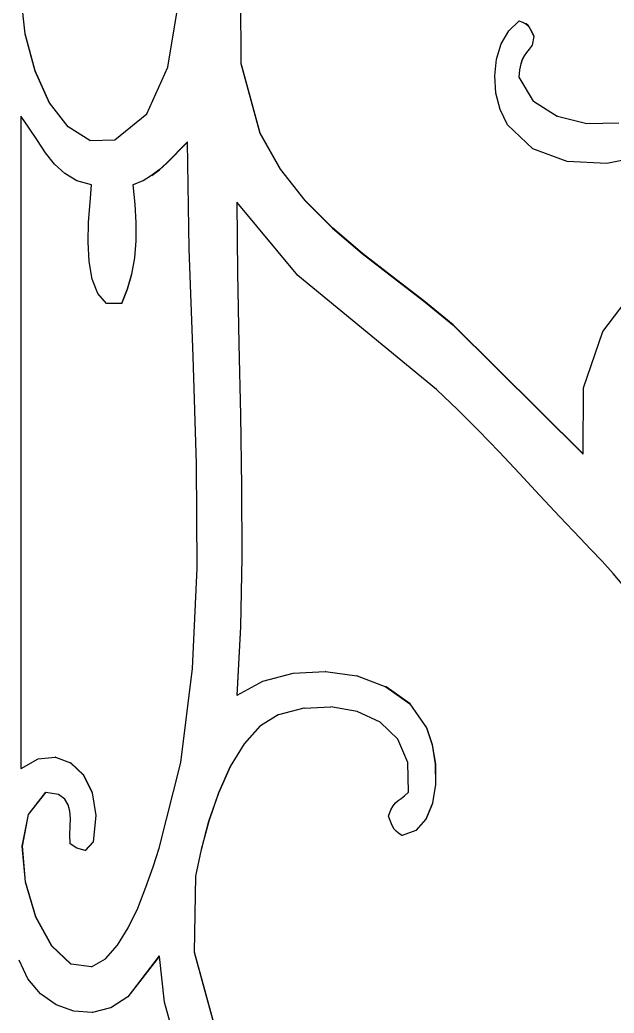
# Model space of a CAD drawing. Header units: inches. Extents: x 3672 to 10975, y -27382 to -746.
# Drawn here: x 4386.68 to 4390.72, y -26880.21 to -26873.46 of the extents above; entities that cross this region are included whole.
import ezdxf

# ---------------------------------------------------------------- set-up
doc = ezdxf.new("R2010")
doc.units = ezdxf.units.IN
doc.header["$LTSCALE"] = 17
doc.header["$MEASUREMENT"] = 0

msp = doc.modelspace()

# ---------------------------------------------------------------- linework, layer by layer
for p, q in [((4388.1797, -26873.2311), (4388.1838, -26873.7599)), ((4388.186, -26873.7599), (4388.1818, -26873.2311)), ((4386.6859, -26873.298), (4386.7154, -26873.5584)), ((4386.7176, -26873.5584), (4386.6881, -26873.298)), ((4387.6876, -26873.784), (4387.7528, -26873.3864)), ((4390.005, -26873.5373), (4390.0748, -26873.4723)), ((4390.0769, -26873.4723), (4390.0748, -26873.4723)), ((4390.1017, -26873.4803), (4390.0769, -26873.4723)), ((4390.1039, -26873.4803), (4390.1017, -26873.4803)), ((4390.1039, -26873.4803), (4390.1211, -26873.4893)), ((4390.1232, -26873.4893), (4390.1211, -26873.4893)), ((4390.1211, -26873.4893), (4390.1348, -26873.4999)), ((4390.137, -26873.4999), (4390.1232, -26873.4893)), ((4390.137, -26873.4999), (4390.1348, -26873.4999)), ((4390.1348, -26873.4999), (4390.1451, -26873.513)), ((4390.1473, -26873.513), (4390.137, -26873.4999)), ((4390.1451, -26873.513), (4390.154, -26873.5293)), ((4390.1473, -26873.513), (4390.1451, -26873.513)), ((4390.1561, -26873.5293), (4390.1473, -26873.513)), ((4390.1561, -26873.5293), (4390.154, -26873.5293)), ((4390.154, -26873.5293), (4390.1635, -26873.5497)), ((4390.1657, -26873.5497), (4390.1561, -26873.5293)), ((4386.7176, -26873.5584), (4386.7154, -26873.5584)), ((4386.7154, -26873.5584), (4386.7818, -26873.808)), ((4386.784, -26873.808), (4386.7176, -26873.5584)), ((4389.9541, -26873.6252), (4390.005, -26873.5373)), ((4390.1657, -26873.5497), (4390.1635, -26873.5497)), ((4390.1635, -26873.5497), (4390.1758, -26873.5748)), ((4390.1758, -26873.5748), (4390.1645, -26873.6334)), ((4390.1779, -26873.5748), (4390.1657, -26873.5497)), ((4390.1667, -26873.6334), (4390.1779, -26873.5748)), ((4390.1779, -26873.5748), (4390.1758, -26873.5748)), ((4389.9225, -26873.7294), (4389.9541, -26873.6252)), ((4390.1446, -26873.6612), (4390.1265, -26873.6847)), ((4390.1287, -26873.6847), (4390.1467, -26873.6612)), ((4390.1645, -26873.6334), (4390.1446, -26873.6612)), ((4390.1467, -26873.6612), (4390.1446, -26873.6612)), ((4390.1467, -26873.6612), (4390.1667, -26873.6334)), ((4390.1667, -26873.6334), (4390.1645, -26873.6334)), ((4389.9105, -26873.8432), (4389.9225, -26873.7294)), ((4390.0972, -26873.7316), (4390.0866, -26873.7619)), ((4390.0888, -26873.7619), (4390.0994, -26873.7316)), ((4390.1106, -26873.707), (4390.0972, -26873.7316)), ((4390.0994, -26873.7316), (4390.0972, -26873.7316)), ((4390.0994, -26873.7316), (4390.1128, -26873.707)), ((4390.1265, -26873.6847), (4390.1106, -26873.707)), ((4390.1128, -26873.707), (4390.1106, -26873.707)), ((4390.1128, -26873.707), (4390.1287, -26873.6847)), ((4390.1287, -26873.6847), (4390.1265, -26873.6847)), ((4387.5441, -26874.1017), (4387.6876, -26873.784)), ((4388.1838, -26873.7599), (4388.3133, -26874.2336)), ((4388.186, -26873.7599), (4388.1838, -26873.7599)), ((4388.3155, -26874.2336), (4388.186, -26873.7599)), ((4390.079, -26873.8012), (4390.0748, -26873.853)), ((4390.0769, -26873.853), (4390.0812, -26873.8012)), ((4390.0866, -26873.7619), (4390.079, -26873.8012)), ((4390.0812, -26873.8012), (4390.079, -26873.8012)), ((4390.0812, -26873.8012), (4390.0888, -26873.7619)), ((4390.0888, -26873.7619), (4390.0866, -26873.7619)), ((4386.784, -26873.808), (4386.7818, -26873.808)), ((4386.7818, -26873.808), (4386.8805, -26874.0257)), ((4386.8827, -26874.0257), (4386.784, -26873.808)), ((4389.9185, -26873.9599), (4389.9105, -26873.8432)), ((4390.0769, -26873.853), (4390.0748, -26873.853)), ((4390.0748, -26873.853), (4390.1719, -26874.0143)), ((4390.1741, -26874.0143), (4390.0769, -26873.853)), ((4389.947, -26874.0727), (4389.9185, -26873.9599)), ((4386.8805, -26874.0257), (4387.0071, -26874.1905)), ((4386.8827, -26874.0257), (4386.8805, -26874.0257)), ((4387.0092, -26874.1905), (4386.8827, -26874.0257)), ((4390.1741, -26874.0143), (4390.1719, -26874.0143)), ((4390.1741, -26874.0143), (4390.3345, -26874.118)), ((4386.6865, -26874.1165), (4386.6865, -26878.552)), ((4386.6886, -26874.1195), (4386.6865, -26874.1165)), ((4386.6886, -26878.5508), (4386.6886, -26874.1195)), ((4386.7449, -26874.1985), (4386.6886, -26874.1195)), ((4387.326, -26874.2775), (4387.5441, -26874.1017)), ((4389.9962, -26874.175), (4389.947, -26874.0727)), ((4390.3366, -26874.118), (4390.3345, -26874.118)), ((4390.3366, -26874.118), (4390.5368, -26874.1669)), ((4386.7999, -26874.2834), (4386.7449, -26874.1985)), ((4387.0092, -26874.1905), (4387.0071, -26874.1905)), ((4387.1571, -26874.2815), (4387.0092, -26874.1905)), ((4390.1682, -26874.3399), (4389.9962, -26874.175)), ((4390.5368, -26874.1669), (4390.7532, -26874.1635)), ((4388.3155, -26874.2336), (4388.3133, -26874.2336)), ((4388.3133, -26874.2336), (4388.4511, -26874.4765)), ((4388.4533, -26874.4765), (4388.3155, -26874.2336)), ((4386.8555, -26874.3663), (4386.7999, -26874.2834)), ((4387.1571, -26874.2815), (4387.326, -26874.2775)), ((4387.7709, -26874.3414), (4387.724, -26874.3902)), ((4387.7261, -26874.3902), (4387.773, -26874.3414)), ((4387.8197, -26874.2921), (4387.7709, -26874.3414)), ((4387.773, -26874.3414), (4387.7709, -26874.3414)), ((4387.773, -26874.3414), (4387.8197, -26874.2943)), ((4387.8197, -26874.2943), (4387.8197, -26874.2921)), ((4387.8331, -26875.0183), (4387.8197, -26874.2943)), ((4390.4034, -26874.426), (4390.1682, -26874.3399)), ((4386.9161, -26874.4427), (4386.8555, -26874.3663)), ((4387.724, -26874.3902), (4387.677, -26874.4372)), ((4387.6792, -26874.4372), (4387.7261, -26874.3902)), ((4387.7261, -26874.3902), (4387.724, -26874.3902)), ((4390.9409, -26874.3855), (4390.6734, -26874.4392)), ((4386.9857, -26874.5077), (4386.9161, -26874.4427)), ((4387.677, -26874.4372), (4387.628, -26874.4813)), ((4387.6302, -26874.4813), (4387.6792, -26874.4372)), ((4387.6792, -26874.4372), (4387.677, -26874.4372)), ((4388.4511, -26874.4765), (4388.6182, -26874.6892)), ((4388.4533, -26874.4765), (4388.4511, -26874.4765)), ((4388.6203, -26874.6892), (4388.4533, -26874.4765)), ((4390.6734, -26874.4392), (4390.4034, -26874.426)), ((4387.0686, -26874.5566), (4386.9857, -26874.5077)), ((4387.5751, -26874.5214), (4387.5183, -26874.5563)), ((4387.628, -26874.4813), (4387.5751, -26874.5214)), ((4387.5772, -26874.5214), (4387.5751, -26874.5214)), ((4387.5772, -26874.5214), (4387.6302, -26874.4813)), ((4387.6302, -26874.4813), (4387.628, -26874.4813)), ((4387.1689, -26874.5849), (4387.0686, -26874.5566)), ((4387.1577, -26874.7044), (4387.1689, -26874.5849)), ((4387.4494, -26874.5849), (4387.4635, -26874.7159)), ((4387.4516, -26874.5849), (4387.4494, -26874.5849)), ((4387.5162, -26874.5563), (4387.4516, -26874.5849)), ((4387.4657, -26874.7159), (4387.4516, -26874.5849)), ((4387.5183, -26874.5563), (4387.5162, -26874.5563)), ((4387.1485, -26874.8369), (4387.1577, -26874.7044)), ((4387.4657, -26874.7159), (4387.4635, -26874.7159)), ((4387.4635, -26874.7159), (4387.4703, -26874.8424)), ((4387.4725, -26874.8424), (4387.4657, -26874.7159)), ((4388.1562, -26874.702), (4388.1604, -26875.1821)), ((4388.1584, -26874.7046), (4388.1562, -26874.702)), ((4388.1626, -26875.1821), (4388.1584, -26874.7046)), ((4388.5714, -26875.1997), (4388.1584, -26874.7046)), ((4388.6182, -26874.6892), (4388.8068, -26874.8785)), ((4388.6203, -26874.6892), (4388.6182, -26874.6892)), ((4388.8089, -26874.8785), (4388.6203, -26874.6892)), ((4387.1454, -26874.9735), (4387.1485, -26874.8369)), ((4387.4703, -26874.8424), (4387.4692, -26874.9639)), ((4387.4725, -26874.8424), (4387.4703, -26874.8424)), ((4387.4714, -26874.9639), (4387.4725, -26874.8424)), ((4388.8068, -26874.8785), (4389.0094, -26875.0511)), ((4388.8089, -26874.8785), (4388.8068, -26874.8785)), ((4389.0116, -26875.0511), (4388.8089, -26874.8785)), ((4387.152, -26875.1058), (4387.1454, -26874.9735)), ((4387.4692, -26874.9639), (4387.4594, -26875.08)), ((4387.4616, -26875.08), (4387.4714, -26874.9639)), ((4387.4714, -26874.9639), (4387.4692, -26874.9639)), ((4387.4594, -26875.08), (4387.4403, -26875.19)), ((4387.4424, -26875.19), (4387.4616, -26875.08)), ((4387.4616, -26875.08), (4387.4594, -26875.08)), ((4387.8588, -26875.7515), (4387.8331, -26875.0183)), ((4389.0116, -26875.0511), (4389.0094, -26875.0511)), ((4389.0094, -26875.0511), (4389.2186, -26875.2138)), ((4389.2207, -26875.2138), (4389.0116, -26875.0511)), ((4387.1724, -26875.225), (4387.152, -26875.1058)), ((4387.4403, -26875.19), (4387.411, -26875.2935)), ((4387.4131, -26875.2935), (4387.4424, -26875.19)), ((4387.4424, -26875.19), (4387.4403, -26875.19)), ((4388.1604, -26875.1821), (4388.1699, -26875.6657)), ((4388.1626, -26875.1821), (4388.1604, -26875.1821)), ((4388.1721, -26875.6657), (4388.1626, -26875.1821)), ((4389.5138, -26875.9756), (4388.5714, -26875.1997)), ((4389.2186, -26875.2138), (4389.4266, -26875.3733)), ((4389.2207, -26875.2138), (4389.2186, -26875.2138)), ((4389.4288, -26875.3733), (4389.2207, -26875.2138)), ((4387.2104, -26875.3227), (4387.1724, -26875.225)), ((4390.6454, -26875.5816), (4390.878, -26875.2743)), ((4387.2699, -26875.39), (4387.2104, -26875.3227)), ((4387.411, -26875.2935), (4387.3709, -26875.39)), ((4387.373, -26875.39), (4387.4131, -26875.2935)), ((4387.4131, -26875.2935), (4387.411, -26875.2935)), ((4387.3709, -26875.39), (4387.2699, -26875.39)), ((4387.373, -26875.39), (4387.3709, -26875.39)), ((4389.4288, -26875.3733), (4389.4266, -26875.3733)), ((4389.4266, -26875.3733), (4389.626, -26875.5364)), ((4389.6282, -26875.5364), (4389.4288, -26875.3733)), ((4389.626, -26875.5364), (4390.5123, -26876.4148)), ((4389.6282, -26875.5364), (4389.626, -26875.5364)), ((4390.5124, -26876.4126), (4389.6282, -26875.5364)), ((4390.5144, -26875.9643), (4390.6454, -26875.5816)), ((4388.1699, -26875.6657), (4388.1806, -26876.1506)), ((4388.1721, -26875.6657), (4388.1699, -26875.6657)), ((4388.1828, -26876.1506), (4388.1721, -26875.6657)), ((4387.8815, -26876.4796), (4387.8588, -26875.7515)), ((4389.6586, -26876.1128), (4389.5138, -26875.9756)), ((4390.5124, -26876.4126), (4390.5144, -26875.9643)), ((4388.1806, -26876.1506), (4388.1886, -26876.6342)), ((4388.1828, -26876.1506), (4388.1806, -26876.1506)), ((4388.1907, -26876.6342), (4388.1828, -26876.1506)), ((4389.8005, -26876.2545), (4389.6586, -26876.1128)), ((4389.9401, -26876.3995), (4389.8005, -26876.2545)), ((4390.0781, -26876.5464), (4389.9401, -26876.3995)), ((4390.5123, -26876.4148), (4390.5124, -26876.4126)), ((4387.8853, -26877.1902), (4387.8815, -26876.4796)), ((4390.2153, -26876.6939), (4390.0781, -26876.5464)), ((4388.1886, -26876.6342), (4388.1898, -26877.1143)), ((4388.1907, -26876.6342), (4388.1886, -26876.6342)), ((4388.192, -26877.1143), (4388.1907, -26876.6342)), ((4390.3524, -26876.8407), (4390.2153, -26876.6939)), ((4390.4899, -26876.9857), (4390.3524, -26876.8407)), ((4390.564, -26877.0625), (4390.4899, -26876.9857)), ((4390.6396, -26877.142), (4390.564, -26877.0625)), ((4388.1898, -26877.1143), (4388.1804, -26877.5884)), ((4388.1825, -26877.5884), (4388.192, -26877.1143)), ((4388.192, -26877.1143), (4388.1898, -26877.1143)), ((4390.7147, -26877.2248), (4390.6396, -26877.142)), ((4387.8549, -26877.871), (4387.8853, -26877.1902)), ((4390.7875, -26877.3114), (4390.7147, -26877.2248)), ((4388.1804, -26877.5884), (4388.1562, -26878.0543)), ((4388.1585, -26878.0531), (4388.1825, -26877.5884)), ((4388.1825, -26877.5884), (4388.1804, -26877.5884)), ((4387.7746, -26878.5096), (4387.8549, -26877.871)), ((4388.3338, -26877.9583), (4388.5393, -26877.9037)), ((4388.5393, -26877.9037), (4388.7574, -26877.8913)), ((4388.7596, -26877.8913), (4388.7574, -26877.8913)), ((4388.7596, -26877.8913), (4388.9726, -26877.9216)), ((4388.1585, -26878.0531), (4388.3338, -26877.9583)), ((4388.9748, -26877.9216), (4388.9726, -26877.9216)), ((4388.9748, -26877.9216), (4389.1695, -26877.995)), ((4388.1562, -26878.0543), (4388.1585, -26878.0531)), ((4389.1695, -26877.995), (4389.3326, -26878.1123)), ((4389.1717, -26877.995), (4389.1695, -26877.995)), ((4389.3348, -26878.1123), (4389.1717, -26877.995)), ((4389.3326, -26878.1123), (4389.4465, -26878.2739)), ((4389.3348, -26878.1123), (4389.3326, -26878.1123)), ((4389.4486, -26878.2739), (4389.3348, -26878.1123)), ((4388.4367, -26878.1861), (4388.3165, -26878.2621)), ((4388.4389, -26878.1861), (4388.4367, -26878.1861)), ((4388.6121, -26878.1405), (4388.4389, -26878.1861)), ((4388.6143, -26878.1405), (4388.6121, -26878.1405)), ((4388.6143, -26878.1405), (4388.796, -26878.1327)), ((4388.9736, -26878.1642), (4388.796, -26878.1327)), ((4389.1299, -26878.2366), (4388.9736, -26878.1642)), ((4389.2502, -26878.3511), (4389.1299, -26878.2366)), ((4388.3143, -26878.2621), (4388.2057, -26878.3832)), ((4388.2079, -26878.3832), (4388.3165, -26878.2621)), ((4388.3165, -26878.2621), (4388.3143, -26878.2621)), ((4389.4465, -26878.2739), (4389.4855, -26878.39)), ((4389.4486, -26878.2739), (4389.4465, -26878.2739)), ((4389.4876, -26878.39), (4389.4486, -26878.2739)), ((4388.2057, -26878.3832), (4388.1111, -26878.5386)), ((4388.1133, -26878.5386), (4388.2079, -26878.3832)), ((4388.2079, -26878.3832), (4388.2057, -26878.3832)), ((4389.3195, -26878.5095), (4389.2502, -26878.3511)), ((4389.4855, -26878.39), (4389.5062, -26878.5224)), ((4389.4876, -26878.39), (4389.4855, -26878.39)), ((4389.5083, -26878.5224), (4389.4876, -26878.39)), ((4386.6886, -26878.5508), (4386.8051, -26878.4855)), ((4386.8051, -26878.4855), (4386.9209, -26878.4748)), ((4386.9231, -26878.4748), (4386.9209, -26878.4748)), ((4386.9231, -26878.4748), (4387.026, -26878.5138)), ((4387.0282, -26878.5138), (4387.026, -26878.5138)), ((4387.026, -26878.5138), (4387.1124, -26878.5967)), ((4387.1146, -26878.5967), (4387.0282, -26878.5138)), ((4387.6289, -26879.0937), (4387.7746, -26878.5096)), ((4389.3231, -26878.7131), (4389.3195, -26878.5095)), ((4389.5062, -26878.5224), (4389.507, -26878.659)), ((4389.5083, -26878.5224), (4389.5062, -26878.5224)), ((4389.5092, -26878.659), (4389.5083, -26878.5224)), ((4386.6865, -26878.552), (4386.6886, -26878.5508)), ((4388.1111, -26878.5386), (4388.0307, -26878.7172)), ((4388.0329, -26878.7172), (4388.1133, -26878.5386)), ((4388.1133, -26878.5386), (4388.1111, -26878.5386)), ((4387.1124, -26878.5967), (4387.1722, -26878.7176)), ((4387.1146, -26878.5967), (4387.1124, -26878.5967)), ((4387.1744, -26878.7176), (4387.1146, -26878.5967)), ((4389.507, -26878.659), (4389.4888, -26878.772)), ((4389.4913, -26878.7702), (4389.5092, -26878.659)), ((4389.5092, -26878.659), (4389.507, -26878.659)), ((4386.8548, -26878.7131), (4386.7371, -26878.8641)), ((4386.7392, -26878.8641), (4386.8567, -26878.7134)), ((4386.8567, -26878.7134), (4386.8548, -26878.7131)), ((4386.9445, -26878.7277), (4386.8567, -26878.7134)), ((4386.9854, -26878.7604), (4386.9445, -26878.7277)), ((4387.1722, -26878.7176), (4387.1975, -26878.8706)), ((4387.1744, -26878.7176), (4387.1722, -26878.7176)), ((4387.1996, -26878.8706), (4387.1744, -26878.7176)), ((4388.0307, -26878.7172), (4387.9646, -26878.9083)), ((4387.9667, -26878.9083), (4388.0329, -26878.7172)), ((4388.0329, -26878.7172), (4388.0307, -26878.7172)), ((4389.2967, -26878.7371), (4389.3231, -26878.7131)), ((4387.0098, -26878.7985), (4386.9854, -26878.7604)), ((4389.2197, -26878.8047), (4389.236, -26878.7845)), ((4389.236, -26878.7845), (4389.2539, -26878.769)), ((4389.2539, -26878.769), (4389.2738, -26878.7545)), ((4389.2738, -26878.7545), (4389.2967, -26878.7371)), ((4389.4863, -26878.7877), (4389.4423, -26878.8964)), ((4389.4445, -26878.8964), (4389.4884, -26878.7877)), ((4389.4888, -26878.772), (4389.4863, -26878.7877)), ((4389.4884, -26878.7877), (4389.4863, -26878.7877)), ((4389.4884, -26878.7877), (4389.4913, -26878.7702)), ((4389.4888, -26878.772), (4389.4913, -26878.7702)), ((4386.7371, -26878.8641), (4386.6953, -26879.0782)), ((4386.6974, -26879.0782), (4386.7392, -26878.8641)), ((4386.7392, -26878.8641), (4386.7371, -26878.8641)), ((4387.0215, -26878.842), (4387.0098, -26878.7985)), ((4387.0248, -26878.8906), (4387.0215, -26878.842)), ((4389.1884, -26878.8741), (4389.204, -26878.8333)), ((4389.204, -26878.8333), (4389.2197, -26878.8047)), ((4387.0234, -26878.944), (4387.0248, -26878.8906)), ((4387.1975, -26878.8706), (4387.1801, -26879.0498)), ((4387.1823, -26879.0498), (4387.1996, -26878.8706)), ((4387.1996, -26878.8706), (4387.1975, -26878.8706)), ((4387.9646, -26878.9083), (4387.9129, -26879.1009)), ((4387.915, -26879.1009), (4387.9667, -26878.9083)), ((4387.9667, -26878.9083), (4387.9646, -26878.9083)), ((4389.1982, -26878.9041), (4389.1884, -26878.8741)), ((4389.207, -26878.9282), (4389.1982, -26878.9041)), ((4389.2159, -26878.9476), (4389.207, -26878.9282)), ((4389.4423, -26878.8964), (4389.3735, -26878.9732)), ((4389.3757, -26878.9732), (4389.4445, -26878.8964)), ((4389.4445, -26878.8964), (4389.4423, -26878.8964)), ((4387.0215, -26879.002), (4387.0234, -26878.944)), ((4389.2262, -26878.9638), (4389.2159, -26878.9476)), ((4389.2392, -26878.9779), (4389.2262, -26878.9638)), ((4389.2561, -26878.9915), (4389.2392, -26878.9779)), ((4389.2782, -26879.0059), (4389.2561, -26878.9915)), ((4389.3735, -26878.9732), (4389.2804, -26879.0059)), ((4389.3757, -26878.9732), (4389.3735, -26878.9732)), ((4387.0231, -26879.0644), (4387.0215, -26879.002)), ((4387.0679, -26879.0937), (4387.0231, -26879.0644)), ((4387.1801, -26879.0498), (4387.124, -26879.1083)), ((4387.1262, -26879.1083), (4387.1823, -26879.0498)), ((4387.1823, -26879.0498), (4387.1801, -26879.0498)), ((4389.2804, -26879.0059), (4389.2782, -26879.0059)), ((4389.2796, -26879.0054), (4389.2804, -26879.0059)), ((4386.6953, -26879.0782), (4386.7163, -26879.3211)), ((4386.6974, -26879.0782), (4386.6953, -26879.0782)), ((4386.7185, -26879.3211), (4386.6974, -26879.0782)), ((4387.124, -26879.1083), (4387.0679, -26879.0937)), ((4387.1262, -26879.1083), (4387.124, -26879.1083)), ((4387.587, -26879.22), (4387.6289, -26879.0937)), ((4387.9129, -26879.1009), (4387.8758, -26879.284)), ((4387.8779, -26879.284), (4387.915, -26879.1009)), ((4387.915, -26879.1009), (4387.9129, -26879.1009)), ((4387.5384, -26879.3589), (4387.587, -26879.22)), ((4386.7185, -26879.3211), (4386.7163, -26879.3211)), ((4386.7163, -26879.3211), (4386.7872, -26879.5587)), ((4386.7894, -26879.5587), (4386.7185, -26879.3211)), ((4387.8758, -26879.284), (4387.8661, -26879.8006)), ((4387.8682, -26879.8006), (4387.8779, -26879.284)), ((4387.8779, -26879.284), (4387.8758, -26879.284)), ((4387.4822, -26879.5006), (4387.5384, -26879.3589)), ((4387.4179, -26879.6353), (4387.4822, -26879.5006)), ((4386.7872, -26879.5587), (4386.8949, -26879.757)), ((4386.7894, -26879.5587), (4386.7872, -26879.5587)), ((4386.8971, -26879.757), (4386.7894, -26879.5587)), ((4387.3447, -26879.7532), (4387.4179, -26879.6353)), ((4386.8971, -26879.757), (4386.8949, -26879.757)), ((4386.8949, -26879.757), (4387.0265, -26879.8817)), ((4387.0287, -26879.8817), (4386.8971, -26879.757)), ((4387.262, -26879.8443), (4387.3447, -26879.7532)), ((4387.8661, -26879.8006), (4387.998, -26880.2807)), ((4387.8682, -26879.8006), (4387.8661, -26879.8006)), ((4388.0001, -26880.2807), (4387.8682, -26879.8006)), ((4386.7351, -26879.9803), (4386.6753, -26879.8549)), ((4387.1689, -26879.8988), (4387.262, -26879.8443)), ((4387.6289, -26879.8256), (4387.4158, -26880.1038)), ((4387.4179, -26880.1038), (4387.6292, -26879.8281)), ((4387.6292, -26879.8281), (4387.6289, -26879.8256)), ((4387.6638, -26880.1385), (4387.6292, -26879.8281)), ((4387.0287, -26879.8817), (4387.0265, -26879.8817)), ((4387.1689, -26879.8988), (4387.0287, -26879.8817)), ((4386.8216, -26880.0824), (4386.7351, -26879.9803)), ((4386.9278, -26880.1573), (4386.8216, -26880.0824)), ((4387.4158, -26880.1038), (4387.3, -26880.1781)), ((4387.4179, -26880.1038), (4387.4158, -26880.1038)), ((4387.7358, -26880.4004), (4387.6638, -26880.1385)), ((4387.0471, -26880.2009), (4386.9278, -26880.1573)), ((4387.1727, -26880.2092), (4387.0471, -26880.2009)), ((4387.1749, -26880.2092), (4387.1727, -26880.2092)), ((4387.2978, -26880.1781), (4387.1749, -26880.2092)), ((4387.3, -26880.1781), (4387.2978, -26880.1781))]:
    msp.add_line(p, q)

doc.saveas('drawing.dxf')
